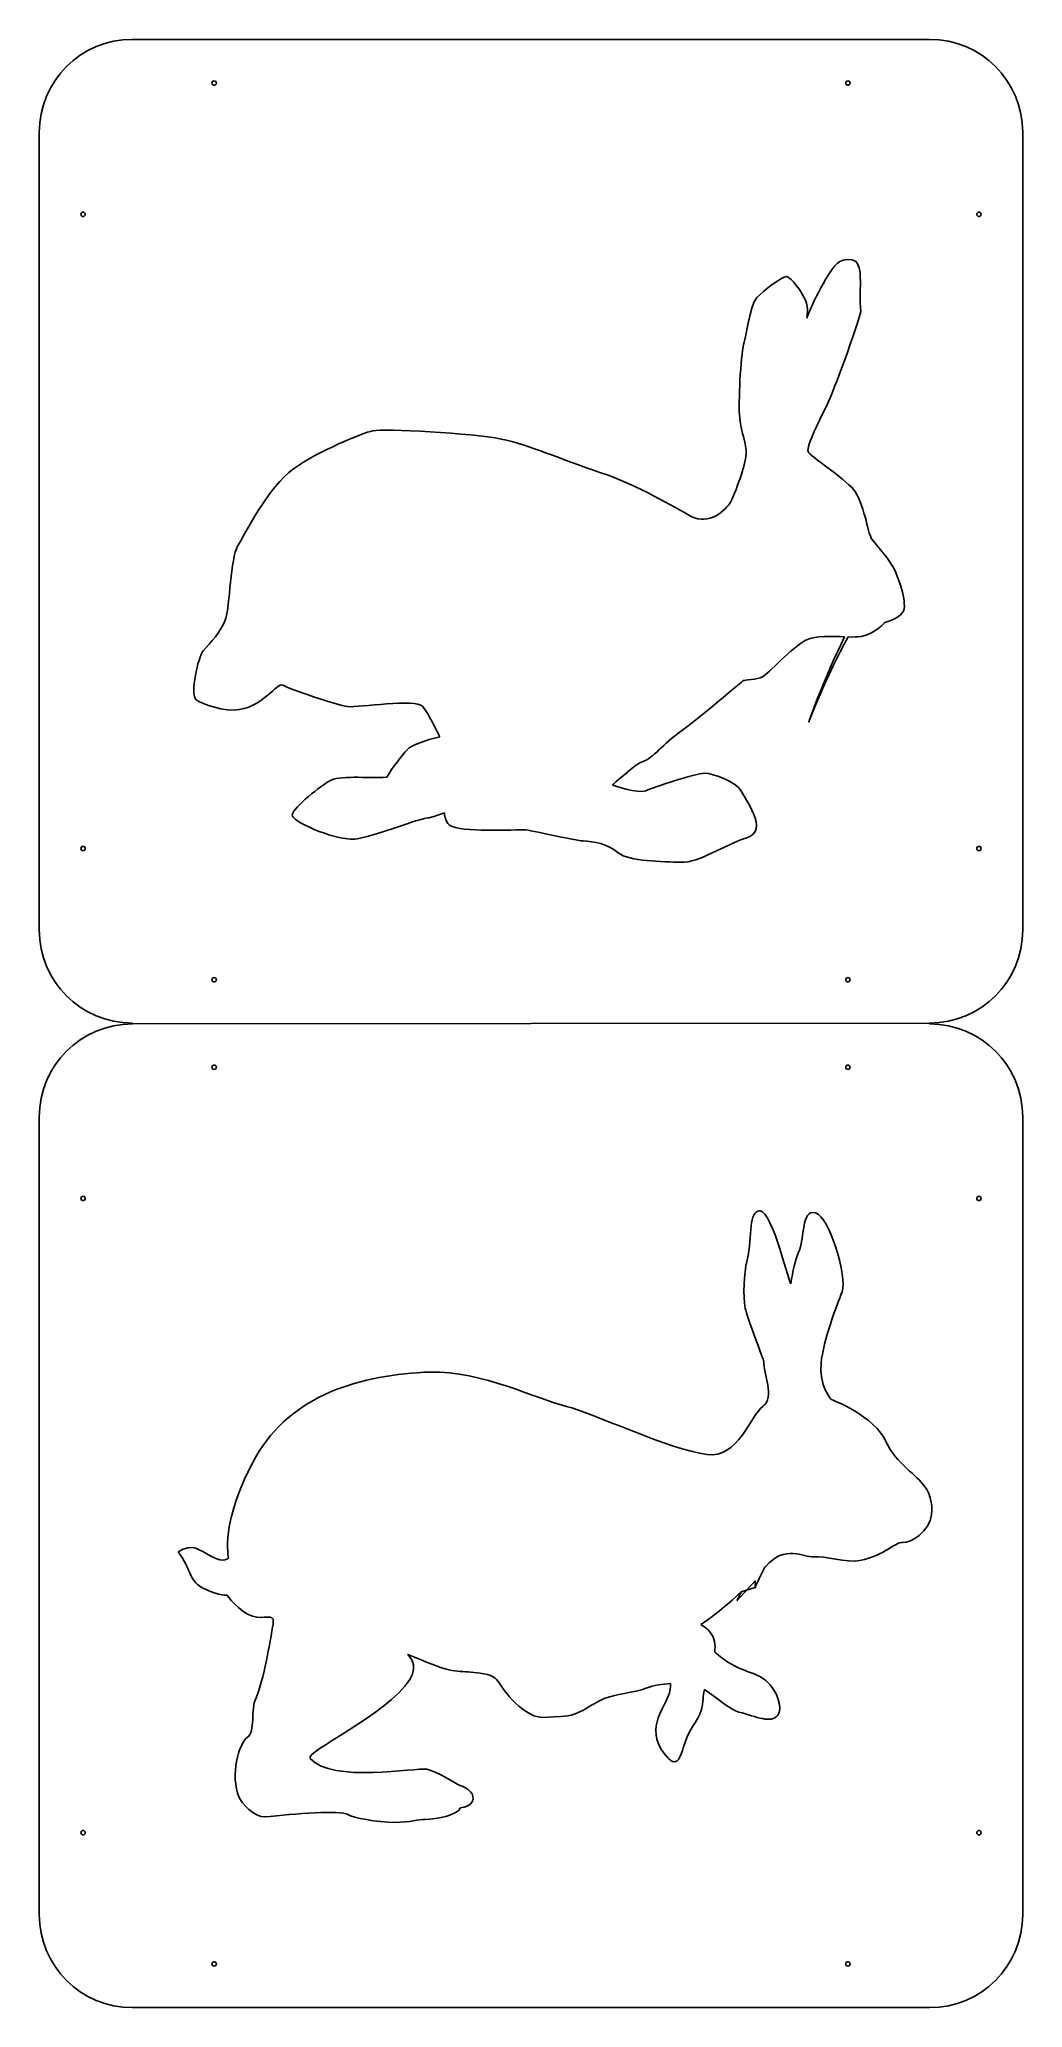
# Model space of a CAD drawing. Extents: x 0 to 127, y 0 to 254.
import ezdxf

# ---------------------------------------------------------------- set-up
doc = ezdxf.new("R2010")
doc.units = 0
doc.layers.get('0').update_dxf_attribs({"linetype": 'CONTINUOUS'})

msp = doc.modelspace()

# ---------------------------------------------------------------- linework, layer by layer
at = {"color": 7}
for points in [[(114.976281, 254.000006), (12.023712, 254.000006)], [(0, 241.98089), (0, 139.067659)], [(127, 139.067659), (127, 241.98089)], [(12.023712, 126.953922), (114.976281, 127.048545)], [(0, 12.01915), (0, 114.932325)], [(127, 114.932325), (127, 12.01915)], [(114.976281, 0.000006), (12.023712, 0.000006)]]:
    msp.add_lwpolyline(points, dxfattribs=at)
for points in [[(22.86, 248.355561), (22.86, 248.355561)], [(104.704444, 248.355561), (104.704444, 248.355561)], [(5.926667, 231.422228), (5.926667, 231.422228)], [(121.637778, 231.422228), (121.637778, 231.422228)], [(5.926667, 149.577781), (5.926667, 149.577781)], [(121.637778, 149.577781), (121.637778, 149.577781)], [(22.86, 132.64445), (22.86, 132.64445)], [(104.704444, 132.64445), (104.704444, 132.64445)], [(22.86, 121.355561), (22.86, 121.355561)], [(104.704444, 121.355561), (104.704444, 121.355561)], [(5.926667, 104.422228), (5.926667, 104.422228)], [(121.637778, 104.422228), (121.637778, 104.422228)], [(93.032336, 102.818949), (93.032336, 102.818949)], [(90.631462, 53.644421), (90.147605, 52.537337), (92.461701, 55.061804), (92.461701, 54.220315)], [(5.926667, 22.577782), (5.926667, 22.577782)], [(121.637778, 22.577781), (121.637778, 22.577781)], [(22.86, 5.64445), (22.86, 5.64445)], [(104.704444, 5.64445), (104.704444, 5.64445)]]:
    msp.add_lwpolyline(points, close=True, dxfattribs=at)
for points in [[(12.023712, 254.000006), (5.361991, 254.000006), (0, 248.640087), (0, 241.98089)], [(127, 241.98089), (127, 248.640087), (121.638006, 254.000006), (114.976281, 254.000006)], [(22.295556, 248.355561), (22.295556, 248.51143), (22.421912, 248.637786), (22.577778, 248.637786)], [(22.577778, 248.073333), (22.421912, 248.073333), (22.295556, 248.19969), (22.295556, 248.355561)], [(22.577778, 248.637786), (22.733643, 248.637786), (22.86, 248.51143), (22.86, 248.355561)], [(22.86, 248.355561), (22.86, 248.19969), (22.733643, 248.073333), (22.577778, 248.073333)], [(104.14, 248.355561), (104.14, 248.51143), (104.266357, 248.637786), (104.422222, 248.637786)], [(104.422222, 248.073333), (104.266357, 248.073333), (104.14, 248.19969), (104.14, 248.355561)], [(104.422222, 248.637786), (104.578088, 248.637786), (104.704444, 248.51143), (104.704444, 248.355561)], [(104.704444, 248.355561), (104.704444, 248.19969), (104.578088, 248.073333), (104.422222, 248.073333)], [(5.362222, 231.422228), (5.362222, 231.578096), (5.488577, 231.704453), (5.644444, 231.704453)], [(5.644444, 231.14), (5.488577, 231.14), (5.362222, 231.266357), (5.362222, 231.422228)], [(5.644444, 231.704453), (5.800311, 231.704453), (5.926667, 231.578096), (5.926667, 231.422228)], [(5.926667, 231.422228), (5.926667, 231.266357), (5.800311, 231.14), (5.644444, 231.14)], [(121.073333, 231.422228), (121.073333, 231.578096), (121.19969, 231.704453), (121.355556, 231.704453)], [(121.355556, 231.14), (121.19969, 231.14), (121.073333, 231.266357), (121.073333, 231.422228)], [(121.355556, 231.704453), (121.511421, 231.704453), (121.637778, 231.578096), (121.637778, 231.422228)], [(121.637778, 231.422228), (121.637778, 231.266357), (121.511421, 231.14), (121.355556, 231.14)], [(101.890724, 223.558665), (100.041657, 220.584632), (99.136425, 218.021035), (99.136425, 218.021035)], [(104.916299, 225.547841), (103.239211, 225.791136), (102.587583, 224.679424), (101.890724, 223.558665)], [(106.096172, 218.878197), (105.800389, 221.966778), (106.593387, 225.30465), (104.916299, 225.547841)], [(96.504036, 223.385634), (95.891117, 223.418452), (93.486666, 221.54961), (92.671473, 220.671305)], [(98.952875, 220.335551), (98.542334, 221.279281), (97.116746, 223.352921), (96.504036, 223.385634)], [(92.671473, 220.671305), (91.856281, 219.793001), (91.353281, 216.132523), (90.965038, 214.61679)], [(99.136425, 218.021035), (99.136425, 218.021035), (99.363312, 219.391716), (98.952875, 220.335551)], [(101.59452, 206.520086), (102.280965, 207.866153), (104.964054, 214.944024), (106.096172, 218.878197)], [(90.965038, 214.61679), (90.576691, 213.101163), (90.257346, 207.126063), (90.457305, 205.11806)], [(99.291575, 200.804691), (99.017985, 201.433915), (100.90797, 205.173913), (101.59452, 206.520086)], [(43.074097, 203.49367), (41.693214, 203.186842), (36.047242, 200.885474), (32.825284, 198.584106)], [(59.643862, 202.419719), (55.961716, 203.186842), (44.454876, 203.800498), (43.074097, 203.49367)], [(90.457305, 205.11806), (90.655476, 203.127517), (91.357698, 201.843404), (91.283963, 200.464519)], [(72.378014, 198.123811), (67.315088, 199.811523), (63.326009, 201.652597), (59.643862, 202.419719)], [(105.17411, 195.881032), (103.877165, 197.486804), (99.565269, 200.175573), (99.291575, 200.804691)], [(32.825284, 198.584106), (29.603432, 196.282738), (26.534942, 190.145757), (25.614353, 188.611512)], [(84.191681, 192.447125), (81.890313, 193.674542), (77.441044, 196.436205), (72.378014, 198.123811)], [(91.283963, 200.464519), (91.210333, 199.085739), (89.868368, 195.362254), (89.254712, 194.288198)], [(107.451075, 189.613515), (107.02423, 190.250943), (106.471056, 194.27526), (105.17411, 195.881032)], [(89.254712, 194.288198), (88.641056, 193.214248), (86.493049, 191.219813), (84.191681, 192.447125)], [(25.614353, 188.611512), (24.693869, 187.077267), (24.574903, 180.789133), (24.080213, 179.304851)], [(110.120384, 186.156783), (109.353261, 187.3842), (107.87792, 188.976087), (107.451075, 189.613515)], [(111.501163, 180.019801), (112.268285, 180.940286), (110.887507, 184.929365), (110.120384, 186.156783)], [(24.080213, 179.304851), (23.466451, 177.463673), (22.098295, 176.172197), (21.177811, 175.098246)], [(106.13141, 176.951311), (107.972483, 177.258139), (109.1999, 178.792384), (109.1999, 178.792384)], [(109.1999, 178.792384), (109.1999, 178.792384), (110.73404, 179.099317), (111.501163, 180.019801)], [(93.397153, 171.734919), (94.010809, 172.041747), (97.232766, 175.570532), (99.073839, 176.491016)], [(99.073839, 176.491016), (100.329026, 177.118662), (102.297059, 176.96183), (104.006123, 176.895773)], [(104.006123, 176.895773), (101.311149, 171.481), (99.380667, 165.904766), (99.380667, 165.904766)], [(99.380667, 165.904766), (99.380667, 165.904766), (101.664153, 171.899851), (104.474096, 176.880415)], [(104.474096, 176.880415), (105.092275, 176.864743), (105.661859, 176.873052), (106.13141, 176.951311)], [(21.177811, 175.098246), (20.478849, 174.282843), (19.447604, 169.484567), (20.244599, 168.748474)], [(25.154058, 167.439011), (28.858294, 167.600788), (30.677383, 171.121158), (31.444506, 170.660968)], [(31.444506, 170.660968), (32.211628, 170.200674), (38.471362, 168.052667), (39.85214, 167.899306)], [(82.810903, 164.677454), (84.958804, 166.211699), (90.942318, 171.274624), (90.942318, 171.274624)], [(90.942318, 171.274624), (90.942318, 171.274624), (92.783497, 171.428091), (93.397153, 171.734919)], [(20.244599, 168.748474), (20.244599, 168.748474), (22.921377, 167.341504), (25.154058, 167.439011)], [(39.85214, 167.899306), (41.233024, 167.745945), (48.597317, 168.973257), (49.517907, 167.899306)], [(49.517907, 167.899306), (49.931288, 167.417027), (50.836625, 165.85596), (51.70683, 164.003)], [(51.70683, 164.003), (49.876802, 163.511571), (48.081484, 162.998473), (47.489076, 162.329068)], [(78.054805, 160.841841), (79.128756, 161.148669), (80.663001, 163.143104), (82.810903, 164.677454)], [(47.489076, 162.329068), (46.792323, 161.541644), (45.630752, 160.047896), (44.859738, 158.7763)], [(74.039429, 157.782502), (74.039429, 157.782502), (76.98075, 160.534908), (78.054805, 160.841841)], [(37.431386, 158.289183), (35.879575, 157.286549), (32.355944, 154.569906), (32.693907, 153.74167)], [(44.859738, 158.7763), (42.384707, 158.658176), (38.586646, 159.035689), (37.431386, 158.289183)], [(78.343331, 157.045252), (77.328179, 156.579172), (74.039429, 157.782502), (74.039429, 157.782502)], [(85.914946, 159.292344), (84.830056, 159.281194), (79.358377, 157.511226), (78.343331, 157.045252)], [(90.602777, 157.061766), (90.136803, 158.076812), (86.999731, 159.303283), (85.914946, 159.292344)], [(91.380945, 150.972329), (94.344249, 151.892182), (91.068857, 156.046614), (90.602777, 157.061766)], [(32.693907, 153.74167), (33.031975, 152.913329), (38.688361, 150.333428), (41.254798, 150.869141)], [(41.254798, 150.869141), (43.821235, 151.404855), (48.942643, 153.409387), (50.202458, 153.525618)], [(50.202458, 153.525618), (50.518437, 153.554754), (51.309437, 153.813512), (52.326798, 154.200387)], [(52.326798, 154.200387), (52.289141, 153.804992), (52.397483, 153.35711), (52.76048, 152.813613)], [(52.76048, 152.813613), (53.564208, 151.609862), (60.157065, 151.988112), (62.663231, 152.003153)], [(5.362222, 149.577781), (5.362222, 149.733652), (5.488576, 149.860008), (5.644444, 149.860008)], [(5.644444, 149.860008), (5.80031, 149.860008), (5.926667, 149.733652), (5.926667, 149.577781)], [(62.663231, 152.003153), (63.34936, 152.007361), (68.818725, 150.656455), (70.230112, 150.562419)], [(70.230112, 150.562419), (71.6415, 150.468277), (73.335418, 150.224245), (74.757745, 149.045319)], [(82.864022, 147.804332), (85.208516, 147.698094), (88.41764, 150.052476), (91.380945, 150.972329)], [(121.073333, 149.577781), (121.073333, 149.733652), (121.199687, 149.860008), (121.355556, 149.860008)], [(121.355556, 149.860008), (121.511421, 149.860008), (121.637778, 149.733652), (121.637778, 149.577781)], [(5.644444, 149.295556), (5.488576, 149.295556), (5.362222, 149.421912), (5.362222, 149.577781)], [(5.926667, 149.577781), (5.926667, 149.421912), (5.80031, 149.295556), (5.644444, 149.295556)], [(74.757745, 149.045319), (76.180283, 147.866392), (80.519527, 147.910676), (82.864022, 147.804332)], [(121.355556, 149.295556), (121.199687, 149.295556), (121.073333, 149.421912), (121.073333, 149.577781)], [(121.637778, 149.577781), (121.637778, 149.421912), (121.511421, 149.295556), (121.355556, 149.295556)], [(0, 139.067659), (0, 132.40849), (5.361991, 127.048545), (12.023712, 127.048545)], [(114.976281, 127.048545), (121.637998, 127.048545), (127, 132.40849), (127, 139.067659)], [(22.295556, 132.64445), (22.295556, 132.800319), (22.421911, 132.926675), (22.577777, 132.926675)], [(22.577777, 132.362222), (22.421911, 132.362222), (22.295556, 132.488579), (22.295556, 132.64445)], [(22.577777, 132.926675), (22.733645, 132.926675), (22.86, 132.800319), (22.86, 132.64445)], [(22.86, 132.64445), (22.86, 132.488579), (22.733645, 132.362222), (22.577777, 132.362222)], [(104.14, 132.64445), (104.14, 132.800319), (104.266357, 132.926675), (104.422222, 132.926675)], [(104.422222, 132.362222), (104.266357, 132.362222), (104.14, 132.488579), (104.14, 132.64445)], [(104.422222, 132.926675), (104.578088, 132.926675), (104.704444, 132.800319), (104.704444, 132.64445)], [(104.704444, 132.64445), (104.704444, 132.488579), (104.578088, 132.362222), (104.422222, 132.362222)], [(0, 114.932325), (0, 121.591493), (5.361991, 126.953922), (12.023712, 126.953922)], [(114.976281, 126.953922), (121.637998, 126.953922), (127, 121.591493), (127, 114.932325)], [(22.295556, 121.355561), (22.295556, 121.51143), (22.421911, 121.637786), (22.577777, 121.637786)], [(22.577777, 121.073333), (22.421911, 121.073333), (22.295556, 121.19969), (22.295556, 121.355561)], [(22.577777, 121.637786), (22.733645, 121.637786), (22.86, 121.51143), (22.86, 121.355561)], [(22.86, 121.355561), (22.86, 121.19969), (22.733645, 121.073333), (22.577777, 121.073333)], [(104.14, 121.355561), (104.14, 121.51143), (104.266357, 121.637786), (104.422222, 121.637786)], [(104.422222, 121.073333), (104.266357, 121.073333), (104.14, 121.19969), (104.14, 121.355561)], [(104.422222, 121.637786), (104.578088, 121.637786), (104.704444, 121.51143), (104.704444, 121.355561)], [(104.704444, 121.355561), (104.704444, 121.19969), (104.578088, 121.073333), (104.422222, 121.073333)], [(5.362222, 104.422228), (5.362222, 104.578096), (5.488577, 104.704453), (5.644444, 104.704453)], [(5.644444, 104.14), (5.488577, 104.14), (5.362222, 104.266357), (5.362222, 104.422228)], [(5.644444, 104.704453), (5.800311, 104.704453), (5.926667, 104.578096), (5.926667, 104.422228)], [(5.926667, 104.422228), (5.926667, 104.266357), (5.800311, 104.14), (5.644444, 104.14)], [(121.073333, 104.422228), (121.073333, 104.578096), (121.19969, 104.704453), (121.355556, 104.704453)], [(121.355556, 104.14), (121.19969, 104.14), (121.073333, 104.266357), (121.073333, 104.422228)], [(121.355556, 104.704453), (121.511421, 104.704453), (121.637778, 104.578096), (121.637778, 104.422228)], [(121.637778, 104.422228), (121.637778, 104.266357), (121.511421, 104.14), (121.355556, 104.14)], [(93.032336, 102.818949), (91.564831, 102.780408), (92.13515, 99.750879), (91.409839, 96.470964)], [(93.103336, 102.818949), (93.078996, 102.82), (93.055634, 102.82), (93.032336, 102.818949)], [(97.037299, 93.402158), (96.968717, 93.012233), (94.660617, 102.760886), (93.103336, 102.818949)], [(100.227069, 102.555983), (98.350337, 103.057826), (98.932543, 99.357272), (98.018159, 97.351898)], [(103.671915, 92.379223), (104.364461, 94.224819), (102.1038, 102.054245), (100.227069, 102.555983)], [(98.018159, 97.351898), (97.649061, 96.542596), (97.322774, 95.023603), (97.037299, 93.402158)], [(91.409839, 96.470964), (90.996563, 94.601911), (90.839835, 91.974256), (91.17843, 90.241314)], [(100.963372, 83.183323), (101.243062, 86.126958), (102.979264, 90.533521), (103.671915, 92.379223)], [(91.17843, 90.241314), (91.386277, 89.177566), (93.560055, 83.47553), (93.558266, 83.391066)], [(50.518721, 82.018386), (41.631227, 81.738591), (32.485186, 79.095473), (27.974698, 71.073767)], [(68.063772, 77.58216), (64.676041, 78.399141), (56.967264, 82.22129), (50.518721, 82.018386)], [(93.558266, 83.391066), (93.524396, 81.833048), (95.060851, 78.790854), (93.437302, 77.574271)], [(102.26505, 78.481502), (102.26505, 78.481502), (100.683577, 80.239583), (100.963372, 83.183323)], [(86.245199, 71.365658), (81.273049, 72.045266), (71.451503, 76.765179), (68.063772, 77.58216)], [(93.437302, 77.574271), (91.813649, 76.357688), (90.202723, 70.824686), (86.245199, 71.365658)], [(109.425598, 72.885598), (107.888723, 76.434895), (102.26505, 78.481502), (102.26505, 78.481502)], [(113.89601, 67.812996), (112.433817, 69.373222), (110.355654, 70.737802), (109.425598, 72.885598)], [(27.974698, 71.073767), (23.244687, 62.661714), (24.443073, 58.051721), (24.443073, 58.051721)], [(115.242392, 63.650254), (115.434147, 65.011889), (115.018241, 66.615452), (113.89601, 67.812996)], [(111.510913, 60.021332), (112.567088, 59.95517), (114.916841, 61.338999), (115.242392, 63.650254)], [(22.171052, 58.246315), (20.63849, 59.069607), (19.852013, 59.984622), (17.918902, 58.824839)], [(17.918902, 58.824839), (19.682769, 56.505169), (19.271596, 54.96072), (21.397934, 53.994165)], [(93.771268, 56.905192), (96.344227, 59.869653), (98.658533, 58.048565), (100.042993, 58.191093)], [(105.978122, 57.701977), (109.279915, 58.383794), (110.454739, 60.087389), (111.510913, 60.021332)], [(24.443073, 58.051721), (24.443073, 58.051721), (23.985198, 57.271766), (22.171052, 58.246315)], [(92.461701, 54.220315), (92.461701, 54.220315), (92.894815, 55.388849), (93.708157, 56.831561)], [(93.708157, 56.831561), (93.729467, 56.855996), (93.749968, 56.880652), (93.771268, 56.905192)], [(100.042993, 58.191093), (101.427453, 58.333725), (104.178597, 57.330354), (105.978122, 57.701977)], [(21.397934, 53.994165), (23.40436, 53.082201), (24.251109, 53.221047), (24.251109, 53.221047)], [(85.432636, 49.421197), (86.78837, 50.361971), (88.64095, 51.772381), (90.631462, 53.644421)], [(24.251109, 53.221047), (24.251109, 53.221047), (25.795767, 51.092394), (27.535546, 50.512503)], [(27.535546, 50.512503), (29.002578, 50.023493), (30.304256, 50.929777), (30.212534, 49.77357)], [(30.212534, 49.77357), (30.120812, 48.617364), (28.795782, 41.498996), (27.995736, 39.970221)], [(86.686981, 48.387743), (86.335238, 48.817639), (85.918806, 49.152236), (85.432636, 49.421197)], [(87.233949, 45.871164), (87.339135, 46.83772), (87.229426, 47.724754), (86.686981, 48.387743)], [(87.460099, 45.681829), (87.38447, 45.746729), (87.308841, 45.809841), (87.233949, 45.871164)], [(47.852252, 42.33165), (49.123848, 44.293056), (47.557731, 45.574013), (47.557731, 45.574013)], [(47.557731, 45.574013), (47.557731, 45.574013), (50.869412, 44.23878), (51.699436, 43.940998)], [(51.699436, 43.940998), (54.051714, 43.096879), (55.235794, 43.564537), (57.884382, 42.975915)], [(93.839639, 42.202797), (92.486525, 43.362685), (90.166328, 43.362264), (87.460099, 45.681829)], [(34.985356, 32.147), (34.215393, 33.021518), (44.885372, 37.755421), (47.852252, 42.33165)], [(57.884382, 42.975915), (59.624056, 42.589356), (59.238338, 41.2354), (61.944567, 38.91573)], [(72.962817, 39.880812), (74.308569, 40.41905), (76.828198, 40.655193), (78.374645, 41.235084)], [(78.374645, 41.235084), (79.388534, 41.615227), (80.402213, 41.745658), (81.52497, 41.845164)], [(81.52497, 41.845164), (81.523918, 41.298196), (81.457546, 40.753752), (81.275153, 40.267372)], [(85.719268, 39.880812), (85.719268, 40.20447), (85.79658, 40.597761), (85.913863, 41.03786)], [(85.913863, 41.03786), (87.527523, 39.983053), (89.260991, 38.417463), (90.360607, 38.142611)], [(95.385876, 37.756052), (96.004686, 38.498456), (95.420377, 40.847894), (93.839639, 42.202797)], [(27.995736, 39.970221), (27.195795, 38.441445), (27.995736, 35.660428), (26.857096, 34.855544)], [(61.944567, 38.91573), (64.000536, 37.153441), (64.747358, 37.416511), (67.356395, 37.561458)], [(67.356395, 37.561458), (69.961435, 37.706194), (71.029811, 39.107589), (72.962817, 39.880812)], [(81.275153, 40.267372), (80.695262, 38.720925), (77.890894, 35.533784), (81.275153, 32.14963)], [(83.786473, 35.242103), (84.559696, 36.78855), (85.719268, 37.754474), (85.719268, 39.880812)], [(90.360607, 38.142611), (92.680172, 37.56272), (94.419425, 36.596164), (95.385876, 37.756052)], [(26.857096, 34.855544), (25.719087, 34.050659), (24.637563, 30.023923), (25.797345, 27.124361)], [(81.275153, 32.14963), (82.821495, 30.603183), (83.013249, 33.695761), (83.786473, 35.242103)], [(50.029606, 30.755914), (48.684485, 30.998999), (37.802977, 28.946396), (34.985356, 32.147)], [(54.358016, 28.673228), (53.785593, 28.887807), (51.374621, 30.512933), (50.029606, 30.755914)], [(56.009439, 26.900841), (56.130087, 27.929036), (54.930334, 28.458753), (54.358016, 28.673228)], [(25.797345, 27.124361), (26.051475, 26.489037), (27.86562, 24.488817), (29.081783, 24.610412)], [(29.081783, 24.610412), (32.9479, 24.996971), (39.001258, 25.538259), (39.850215, 24.925971)], [(49.774529, 24.292224), (51.319924, 24.235319), (54.326986, 25.010541), (54.355386, 25.783238)], [(54.355386, 25.783238), (54.355386, 25.783238), (55.88879, 25.872646), (56.009439, 26.900841)], [(5.362222, 22.577782), (5.362222, 22.733651), (5.488577, 22.860008), (5.644444, 22.860008)], [(5.644444, 22.860008), (5.800311, 22.860008), (5.926667, 22.733651), (5.926667, 22.577782)], [(39.850215, 24.925971), (40.470288, 24.478719), (43.566442, 23.941849), (45.916827, 23.905665)], [(45.916827, 23.905665), (47.852147, 23.875897), (49.076724, 24.317995), (49.774529, 24.292224)], [(121.073333, 22.577781), (121.073333, 22.733652), (121.199687, 22.860008), (121.355556, 22.860008)], [(121.355556, 22.860008), (121.511421, 22.860008), (121.637778, 22.733652), (121.637778, 22.577781)], [(5.644444, 22.295555), (5.488577, 22.295555), (5.362222, 22.421912), (5.362222, 22.577782)], [(5.926667, 22.577782), (5.926667, 22.421912), (5.800311, 22.295555), (5.644444, 22.295555)], [(121.355556, 22.295556), (121.199687, 22.295556), (121.073333, 22.421912), (121.073333, 22.577781)], [(121.637778, 22.577781), (121.637778, 22.421912), (121.511421, 22.295556), (121.355556, 22.295556)], [(12.023712, 0.000006), (5.361991, 0.000006), (0, 5.359953), (0, 12.01915)], [(127, 12.01915), (127, 5.359953), (121.637998, 0.000006), (114.976281, 0.000006)], [(22.295556, 5.64445), (22.295556, 5.800319), (22.421911, 5.926675), (22.577777, 5.926675)], [(22.577777, 5.362222), (22.421911, 5.362222), (22.295556, 5.488579), (22.295556, 5.64445)], [(22.577777, 5.926675), (22.733645, 5.926675), (22.86, 5.800319), (22.86, 5.64445)], [(22.86, 5.64445), (22.86, 5.488579), (22.733645, 5.362222), (22.577777, 5.362222)], [(104.14, 5.64445), (104.14, 5.800319), (104.266357, 5.926675), (104.422222, 5.926675)], [(104.422222, 5.362222), (104.266357, 5.362222), (104.14, 5.488579), (104.14, 5.64445)], [(104.422222, 5.926675), (104.578088, 5.926675), (104.704444, 5.800319), (104.704444, 5.64445)], [(104.704444, 5.64445), (104.704444, 5.488579), (104.578088, 5.362222), (104.422222, 5.362222)]]:
    msp.add_open_spline(points, degree=3, dxfattribs=at)

doc.saveas('drawing.dxf')
